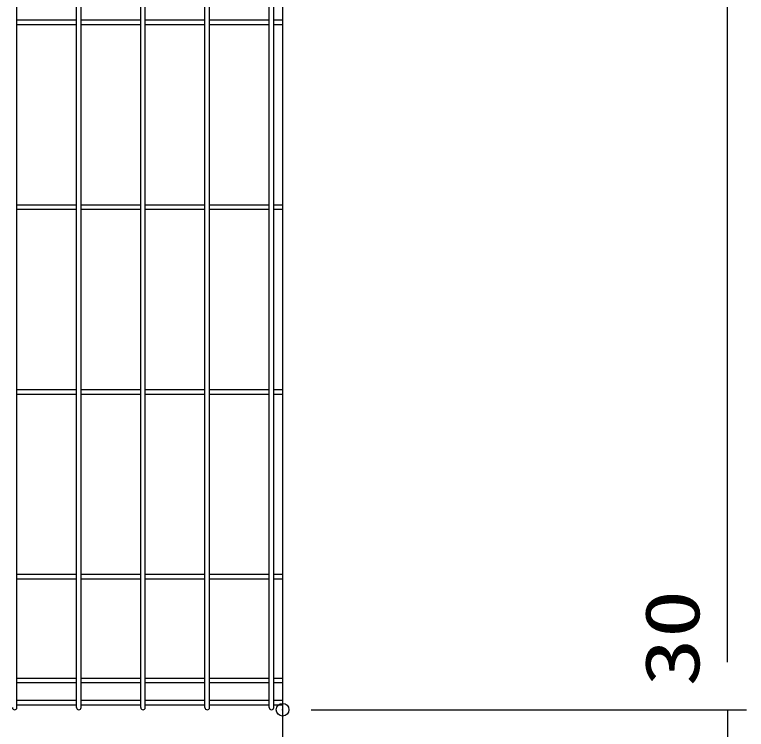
# Model space of a CAD drawing. Units: millimetres, scale not verified. Extents: x -4455 to 4455, y -3150 to 3150.
# Drawn here: x 2869 to 3448, y -1019 to -454 of the extents above; entities that cross this region are included whole.
import ezdxf
from ezdxf.enums import TextEntityAlignment as Align

# ---------------------------------------------------------------- set-up
doc = ezdxf.new("R2010")
doc.units = ezdxf.units.MM
doc.header["$LTSCALE"] = 20
doc.header["$PDMODE"] = 32
doc.header["$PDSIZE"] = 10
doc.layers.add('0-7_DEFPOINTS', color=7, linetype='Continuous')
for name, color, linetype, lineweight in [('0-9_J180', 2, 'Continuous', 25), ('0-A_LAYER15', 1, 'Continuous', 25), ('0-B_EXTCNT-L', 4, 'Continuous', 25)]:
    doc.layers.add(name, color=color, linetype=linetype, lineweight=lineweight)
doc.styles.add('ＭＳ ゴシック', font='')
doc.styles.get('ＭＳ ゴシック').set_extended_font_data('MS Gothic')

msp = doc.modelspace()

# ---------------------------------------------------------------- linework, layer by layer
at = {"layer": '0-7_DEFPOINTS'}
msp.add_point((3081.11, -1003.12), dxfattribs=at)
at = {"layer": '0-9_J180'}
for p, q in [((2871.02, -1001.32), (2871.02, 765.08)), ((2918.19, -1001.32), (2918.19, 765.08)), ((2921.79, -1001.32), (2921.79, 765.08)), ((2968.96, -1001.32), (2968.96, 765.08)), ((2972.56, -1001.32), (2972.56, 765.08)), ((3019.73, -1001.32), (3019.73, 765.08)), ((3023.33, -1001.32), (3023.33, 765.08)), ((3070.5, -1001.32), (3070.5, 765.08)), ((3074.1, -1001.32), (3074.1, 765.08)), ((2918.19, -458.02), (2871.02, -458.02)), ((2918.19, -461.62), (2871.02, -461.62)), ((2968.96, -458.02), (2921.79, -458.02)), ((2968.96, -461.62), (2921.79, -461.62)), ((3019.73, -458.02), (2972.56, -458.02)), ((3019.73, -461.62), (2972.56, -461.62)), ((3070.5, -458.02), (3023.33, -458.02)), ((3070.5, -461.62), (3023.33, -461.62)), ((3081.11, -458.02), (3074.1, -458.02)), ((3081.11, -461.62), (3074.1, -461.62)), ((2918.19, -604.12), (2871.02, -604.12)), ((2968.96, -604.12), (2921.79, -604.12)), ((3019.73, -604.12), (2972.56, -604.12)), ((3070.5, -604.12), (3023.33, -604.12)), ((3081.11, -604.12), (3074.1, -604.12)), ((2918.19, -607.72), (2871.02, -607.72)), ((2968.96, -607.72), (2921.79, -607.72)), ((3019.73, -607.72), (2972.56, -607.72)), ((3070.5, -607.72), (3023.33, -607.72)), ((3081.11, -607.72), (3074.1, -607.72)), ((2918.19, -750.22), (2871.02, -750.22)), ((2968.96, -750.22), (2921.79, -750.22)), ((3019.73, -750.22), (2972.56, -750.22)), ((3070.5, -750.22), (3023.33, -750.22)), ((3081.11, -750.22), (3074.1, -750.22)), ((2918.19, -753.82), (2871.02, -753.82)), ((2968.96, -753.82), (2921.79, -753.82)), ((3019.73, -753.82), (2972.56, -753.82)), ((3070.5, -753.82), (3023.33, -753.82)), ((3081.11, -753.82), (3074.1, -753.82)), ((2918.19, -896.32), (2871.02, -896.32)), ((2968.96, -896.32), (2921.79, -896.32)), ((3019.73, -896.32), (2972.56, -896.32)), ((3070.5, -896.32), (3023.33, -896.32)), ((3081.11, -896.32), (3074.1, -896.32)), ((2918.19, -899.92), (2871.02, -899.92)), ((2968.96, -899.92), (2921.79, -899.92)), ((3019.73, -899.92), (2972.56, -899.92)), ((3070.5, -899.92), (3023.33, -899.92)), ((3081.11, -899.92), (3074.1, -899.92)), ((2918.19, -978.32), (2871.02, -978.32)), ((2918.19, -981.92), (2871.02, -981.92)), ((2968.96, -978.32), (2921.79, -978.32)), ((2968.96, -981.92), (2921.79, -981.92)), ((3019.73, -978.32), (2972.56, -978.32)), ((3019.73, -981.92), (2972.56, -981.92)), ((3070.5, -978.32), (3023.33, -978.32)), ((3070.5, -981.92), (3023.33, -981.92)), ((3081.11, -978.32), (3074.1, -978.32)), ((3081.11, -981.92), (3074.1, -981.92)), ((2918.19, -995.92), (2871.02, -995.92)), ((2918.19, -999.52), (2871.02, -999.52)), ((2968.96, -995.92), (2921.79, -995.92)), ((2968.96, -999.52), (2921.79, -999.52)), ((3019.73, -995.92), (2972.56, -995.92)), ((3019.73, -999.52), (2972.56, -999.52)), ((3070.5, -995.92), (3023.33, -995.92)), ((3070.5, -999.52), (3023.33, -999.52)), ((3081.11, -995.92), (3074.1, -995.92)), ((3081.11, -999.52), (3074.1, -999.52))]:
    msp.add_line(p, q, dxfattribs=at)
for centre in [(2869.22, -1001.32), (2919.99, -1001.32), (2970.76, -1001.32), (3021.53, -1001.32), (3072.3, -1001.32)]:
    msp.add_arc(centre, 1.8, 180, 0, dxfattribs=at)
at = {"layer": '0-A_LAYER15', "color": 2}
for p, q in [((3432.85, -965.62), (3432.85, 729.38)), ((3432.85, -965.62), (3432.85, -928.12)), ((3432.85, -1003.12), (3432.85, -1033.12))]:
    msp.add_line(p, q, dxfattribs=at)
at = {"layer": '0-A_LAYER15'}
msp.add_line((3103.61, -1003.12), (3447.85, -1003.12), dxfattribs=at)
msp.add_line((3103.61, -1003.12), (3447.85, -1003.12), dxfattribs=at)
at = {"layer": '0-B_EXTCNT-L'}
msp.add_line((3081.11, 838.45), (3081.11, -1403.34), dxfattribs=at)

# ---------------------------------------------------------------- texts
at = {"layer": '0-A_LAYER15', "color": 3, "style": 'ＭＳ ゴシック', "width": 1.3}
msp.add_text('30', height=43.26, rotation=90, dxfattribs=at).set_placement((3423.68, -984.74), align=Align.BOTTOM_LEFT)

doc.saveas('drawing.dxf')
